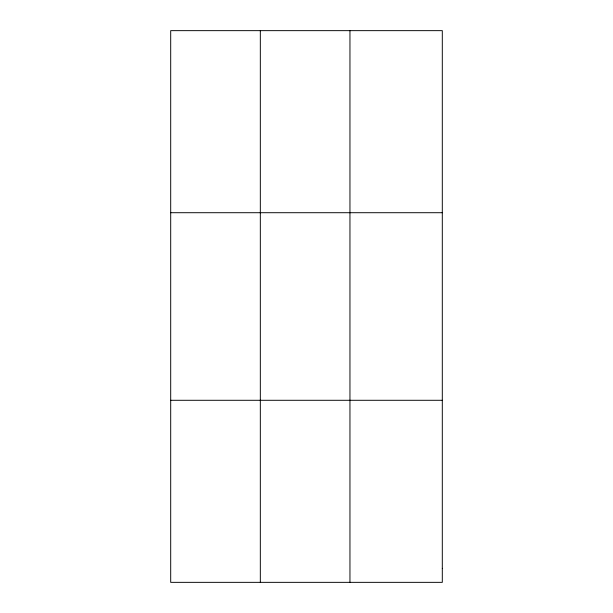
<?xml version="1.0" encoding="UTF-8"?>
<svg xmlns="http://www.w3.org/2000/svg" width="613" height="613" viewBox="0 0 613 613"><rect width="100%" height="100%" fill="white"/><g stroke="black" fill="none" stroke-linecap="round" stroke-linejoin="round"><path stroke-width="0.92" d="M260.326 30.65L260.326 582.35M349.954 30.65L349.954 582.35M170.698 212.711L442.302 212.711M170.698 400.289L442.302 400.289M442.302 568.343L442.302 582.35L170.698 582.35L170.698 30.65L442.302 30.65L442.302 568.343"/></g></svg>
